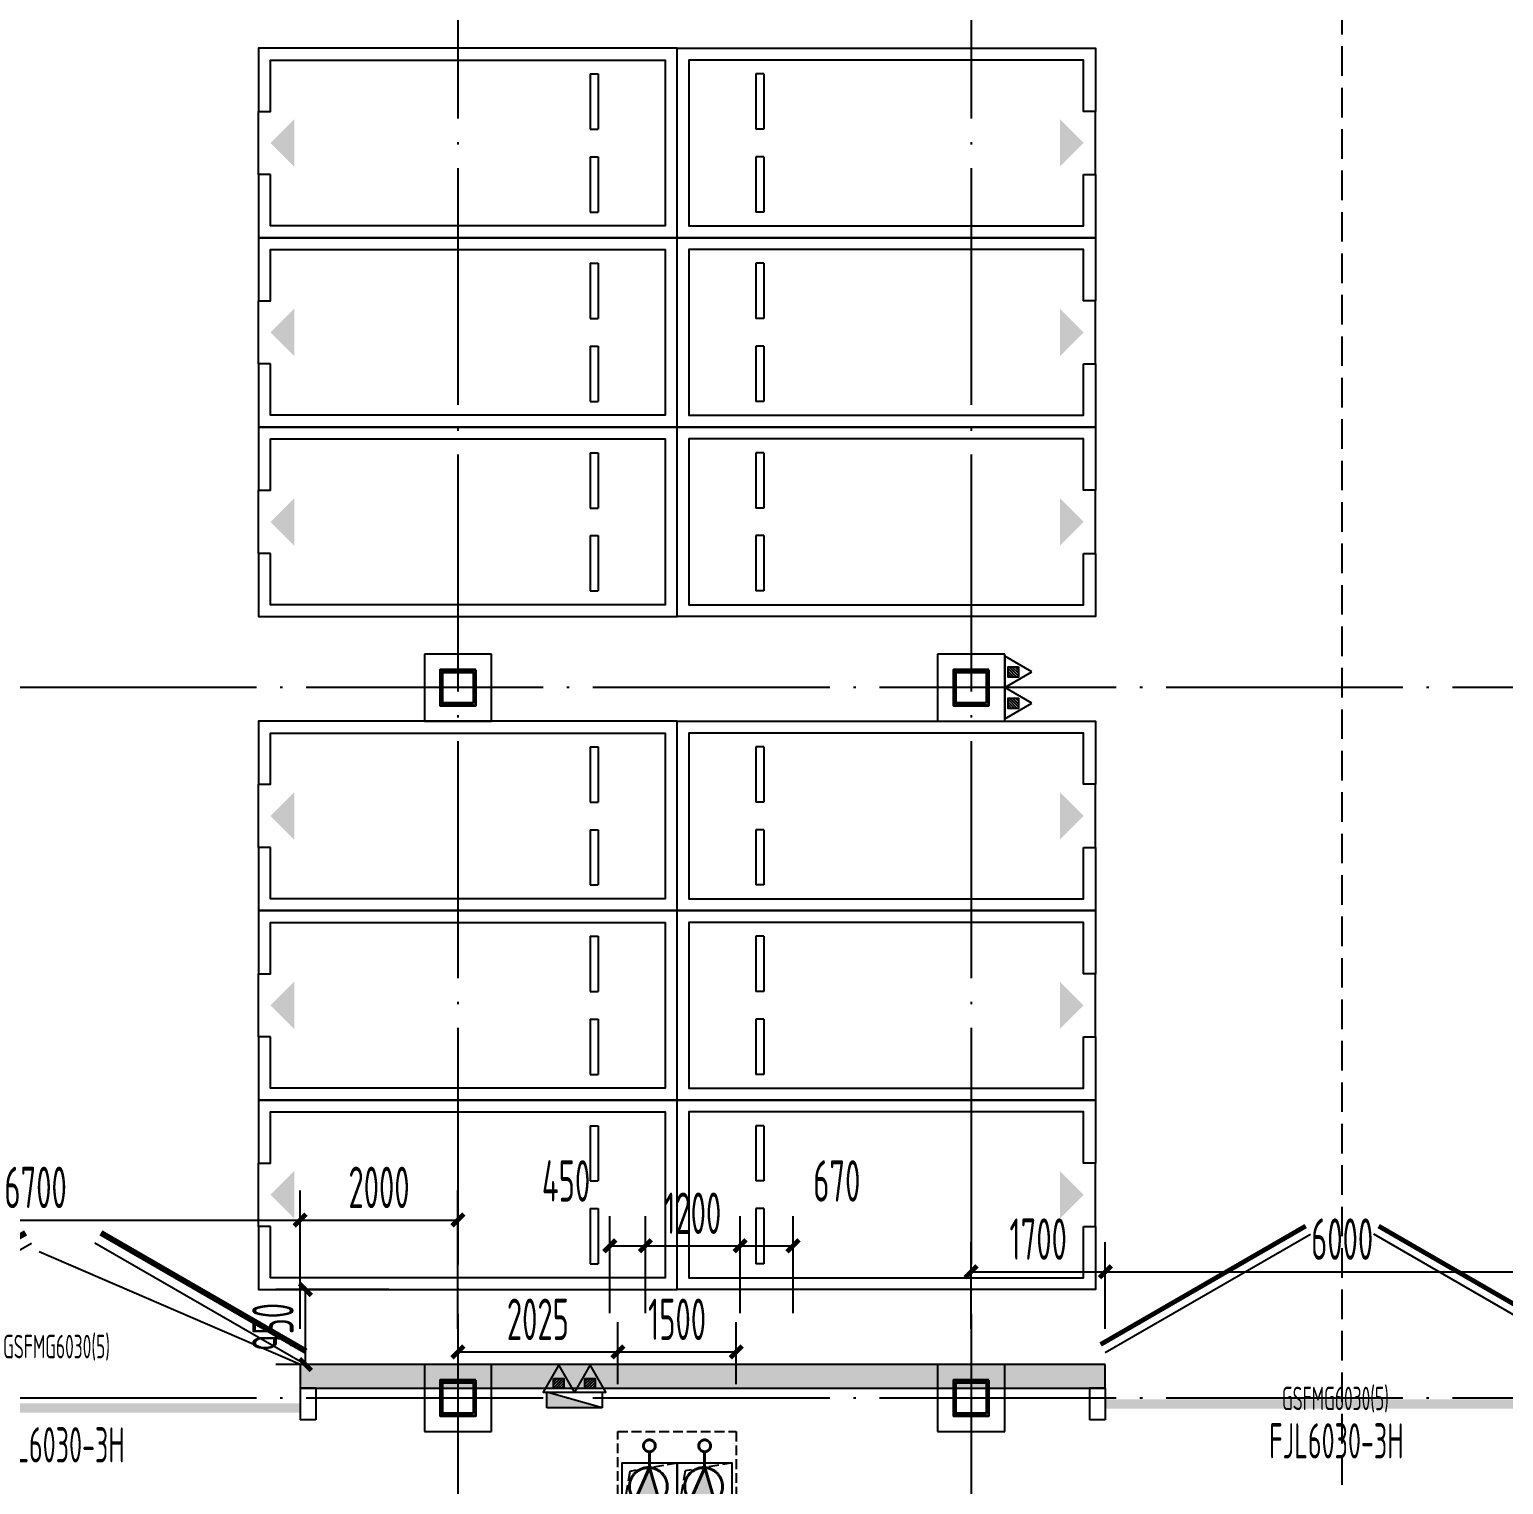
# Model space of a CAD drawing. Extents: x -473190 to 2138458, y -81875 to 2633646.
# Drawn here: x 65724 to 84396, y 121465 to 139898 of the extents above; entities that cross this region are included whole.
import ezdxf

# ---------------------------------------------------------------- set-up
doc = ezdxf.new("R2010")
doc.units = 0
doc.header["$LTSCALE"] = 1000
for name, pattern in [('__DASH', [0.35, 0.25, -0.1]), ('DASH', [0.35, 0.25, -0.1]), ('DOTE', [2.42, 2, -0.2, 0.02, -0.2]), ('排水', [1.1, 1, -0.1])]:
    doc.linetypes.add(name, pattern=pattern)
for name, color, linetype in [('00-停车位', 67, 'Continuous'), ('A-COLUMN', 2, 'Continuous'), ('A-PUB_HATCH', 8, 'Continuous'), ('A-WINDOW', 4, 'Continuous'), ('DOOR_FIRE_TEXT', 7, 'Continuous'), ('DOTE', 1, 'DOTE'), ('PUB_DIM', 3, 'Continuous'), ('RF-M', 4, 'Continuous'), ('RF-MBH', 11, 'Continuous'), ('RF-QT', 30, 'Continuous'), ('S-柱', 51, 'Continuous'), ('S-柱-填充', 8, 'Continuous'), ('W-EQUIP_消火栓', 7, 'Continuous'), ('W-EQUIP_灭火器', 7, 'Continuous'), ('WALL', 9, 'Continuous'), ('索引线', 252, 'Continuous'), ('车行线', 4, 'Continuous'), ('集水坑', 4, 'Continuous'), ('雨棚投影', 147, 'Continuous')]:
    doc.layers.add(name, color=color, linetype=linetype)
doc.layers.add('GPS-污水', color=2, linetype='排水', lineweight=40)
doc.styles.add('_TCH_DIM_T3', font='tssdeng.shx', dxfattribs={"width": 0.564706, "bigfont": '@@@tssdchn.shx'})
doc.styles.add('_TCH_WINDOW', font='tssdeng.shx', dxfattribs={"width": 0.8, "height": 3.5, "bigfont": 'tssdchn.shx'})
doc.styles.get("Standard").update_dxf_attribs({"font": 'gbenor.shx', "bigfont": 'gbcbig.shx'})
doc.dimstyles.new('_TCH_ARCH&&150', dxfattribs={"dimtxt": 525, "dimasz": 150, "dimexe": 375, "dimexo": 450, "dimgap": 150, "dimtad": 1, "dimdec": 0, "dimzin": 0, "dimdsep": 46, "dimtxsty": '_TCH_DIM_T3', "dimblk": 'ARCHTICK', "dimcen": 0.09, "dimclrt": 7, "dimazin": 2, "dimtfac": 1, "dimtdec": 0, "dimtix": 1, "dimtmove": 2, "dimatfit": 3, "dimfxl": 0, "dimtolj": 1, "dimtzin": 0, "dimarcsym": 0})

# ---------------------------------------------------------------- blocks, each defined once
blk = doc.blocks.new('车位2400x5300')
at = {"layer": '00-停车位', "color": 251}
for p, q in [((-875, -1000), (-175, -1000)), ((-875, -1100), (-875, -1000)), ((-875, -1100), (-175, -1100)), ((-175, -1100), (-175, -1000)), ((175, -1000), (875, -1000)), ((175, -1100), (175, -1000)), ((175, -1100), (875, -1100)), ((875, -1100), (875, -1000)), ((400, -5300), (-400, -5300))]:
    blk.add_line(p, q, dxfattribs=at)
blk.add_lwpolyline([(400, -5150), (400, -5300), (1200, -5300), (1200, 0), (-1200, 0), (-1200, -5300), (-400, -5300), (-400, -5150), (-1050, -5150), (-1050, -150), (1050, -150), (1050, -5150), (400, -5150)], dxfattribs=at)
blk.add_lwpolyline([(0, -5150, 0, 600, 0), (0, -4850, 600, 600, 0)], format="xyseb", dxfattribs=at)
blk = doc.blocks.new('A$C796A13F6')
at = {"layer": '车行线', "linetype": '__DASH', "ltscale": 1.5}
blk.add_lwpolyline([(0, -89488), (10750, -89488, 0.414214), (13750, -86488), (13750, -3000)], format="xyb", dxfattribs=at)
blk = doc.blocks.new('$SB01_1')
h = blk.add_hatch(color=256)
h.dxf.hatch_style = 1
h.paths.add_polyline_path([(-0.381, -0.323), (0.5, 0), (-0.381, 0.323)])
h.paths.add_polyline_path([(0, 0), (0.002, 0), (0.002, 0.001), (0, 0.001)], flags=24)
h.paths.add_polyline_path([(0, -0.002), (0.003, -0.002), (0.003, -0.001), (0, -0.001)], flags=24)
h.paths.add_polyline_path([(0, -0.003), (0.003, -0.003), (0.003, -0.002), (0, -0.002)], flags=24)
for p, q in [((0.5, 0), (-0.381, 0.323)), ((-0.381, 0.323), (-0.381, -0.323)), ((0.5, 0), (-0.381, -0.323))]:
    blk.add_line(p, q)
blk.add_circle((0, 0), 0.5)
at = {"flags": 1}
for tag, p in [('UNIT', (0, 0)), ('SPEC', (0, -0.002)), ('WHAT', (0, -0.003))]:
    blk.add_attdef(tag, p, '', height=0.001, dxfattribs=at)
blk = doc.blocks.new('人防集水坑')
at = {"layer": 'GPS-污水', "linetype": '排水'}
for p, q in [((307486, 701151), (307284, 701151)), ((307486, 700451), (307284, 700451))]:
    blk.add_line(p, q, dxfattribs=at)
for centre in [(307561, 701151), (307561, 700451)]:
    blk.add_circle(centre, 75, dxfattribs=at)
at = {"layer": '集水坑', "linetype": 'DASH', "ltscale": 0.5}
blk.add_lwpolyline([(306241, 700051), (306241, 701551), (307741, 701551), (307741, 700051)], close=True, dxfattribs=at)
at = {"layer": '集水坑', "linetype": 'Continuous', "ltscale": 0.5}
for points in [[(306641, 701501), (306641, 700801), (307341, 700801), (307341, 701501)], [(306641, 700801), (306641, 700101), (307341, 700101), (307341, 700801)]]:
    blk.add_lwpolyline(points, close=True, dxfattribs=at)
at = {"layer": '集水坑', "linetype": 'DASH', "ltscale": 0.5}
for points in [[(307341, 700801), (307237, 701397), (306641, 701501)], [(307347, 700101), (307243, 700697), (306647, 700801)]]:
    blk.add_lwpolyline(points, dxfattribs=at)
at = {"layer": 'GPS-污水', "linetype": '排水', "xscale": -480.0000000000002, "yscale": 480.0000000000002, "zscale": 480.0000000000002, "rotation": 176.2535374729293}
for p in [(307045, 701164, 0), (307045, 700464, 0)]:
    blk.add_blockref('$SB01_1', p, dxfattribs=at)
blk = doc.blocks.new('_ArchTick')
at = {"color": 0, "linetype": 'ByBlock', "const_width": 0.4}
blk.add_lwpolyline([(-0.5, -0.5), (0.5, 0.5)], dxfattribs=at)
blk = doc.blocks.new('*D5255')
at = {"layer": 'Defpoints', "color": 0, "transparency": 16777216}
for p in [(164159, -64083), (162659, -64944), (164159, -64944)]:
    blk.add_point(p, dxfattribs=at)
at = {"layer": 'PUB_DIM', "color": 0, "lineweight": -2, "transparency": 16777216}
for p, q in [((162659, -64494), (162659, -63708)), ((164159, -64494), (164159, -63708)), ((162659, -64083), (164159, -64083))]:
    blk.add_line(p, q, dxfattribs=at)
at = {"layer": 'PUB_DIM', "color": 0, "lineweight": -2, "transparency": 16777216, "xscale": 150, "yscale": 150, "zscale": 150, "rotation": 180}
blk.add_blockref('_ArchTick', (162659, -64083), dxfattribs=at)
at = {"layer": 'PUB_DIM', "color": 0, "lineweight": -2, "transparency": 16777216, "xscale": 150, "yscale": 150, "zscale": 150}
blk.add_blockref('_ArchTick', (164159, -64083), dxfattribs=at)
at = {"layer": 'PUB_DIM', "color": 7, "transparency": 16777216, "insert": (163409, -63671), "char_height": 525, "attachment_point": 5, "style": '_TCH_DIM_T3'}
blk.add_mtext('\\A1;1500', dxfattribs=at)
blk = doc.blocks.new('*D5256')
at = {"layer": 'Defpoints', "color": 0, "transparency": 16777216}
for p in [(162659, -64083), (160634, -64944), (162659, -64944)]:
    blk.add_point(p, dxfattribs=at)
at = {"layer": 'PUB_DIM', "color": 0, "lineweight": -2, "transparency": 16777216}
for p, q in [((160634, -64494), (160634, -63708)), ((162659, -64494), (162659, -63708)), ((160634, -64083), (162659, -64083))]:
    blk.add_line(p, q, dxfattribs=at)
at = {"layer": 'PUB_DIM', "color": 0, "lineweight": -2, "transparency": 16777216, "xscale": 150, "yscale": 150, "zscale": 150, "rotation": 180}
blk.add_blockref('_ArchTick', (160634, -64083), dxfattribs=at)
at = {"layer": 'PUB_DIM', "color": 0, "lineweight": -2, "transparency": 16777216, "xscale": 150, "yscale": 150, "zscale": 150}
blk.add_blockref('_ArchTick', (162659, -64083), dxfattribs=at)
at = {"layer": 'PUB_DIM', "color": 7, "transparency": 16777216, "insert": (161646, -63671), "char_height": 525, "attachment_point": 5, "style": '_TCH_DIM_T3'}
blk.add_mtext('\\A1;2025', dxfattribs=at)
blk = doc.blocks.new('A$C7EFF042E')
at = {"layer": 'A-COLUMN', "color": 6}
for p, q in [((36675, -17825), (35825, -17825)), ((35825, -17825), (35825, -18675)), ((36675, -18675), (36675, -17825)), ((43175, -17825), (42325, -17825)), ((42325, -17825), (42325, -18675)), ((43175, -18675), (43175, -17825)), ((35825, -18675), (36675, -18675)), ((42325, -18675), (43175, -18675)), ((36675, -26825), (35825, -26825)), ((35825, -26825), (35825, -27675)), ((36675, -27675), (36675, -26825)), ((43175, -26825), (42325, -26825)), ((42325, -26825), (42325, -27675)), ((43175, -27675), (43175, -26825)), ((35825, -27675), (36675, -27675)), ((42325, -27675), (43175, -27675))]:
    blk.add_line(p, q, dxfattribs=at)
at = {"layer": 'S-柱', "color": 6, "lineweight": 35}
for points in [[(36475, -18025), (36025, -18025), (36025, -18475), (36475, -18475)], [(36475, -18025), (36025, -18025), (36025, -18475), (36475, -18475)], [(42975, -18025), (42525, -18025), (42525, -18475), (42975, -18475)], [(42975, -18025), (42525, -18025), (42525, -18475), (42975, -18475)], [(36475, -27025), (36025, -27025), (36025, -27475), (36475, -27475)], [(36475, -27025), (36025, -27025), (36025, -27475), (36475, -27475)], [(42975, -27025), (42525, -27025), (42525, -27475), (42975, -27475)], [(42975, -27025), (42525, -27025), (42525, -27475), (42975, -27475)]]:
    blk.add_lwpolyline(points, close=True, dxfattribs=at)
at = {"layer": 'S-柱-填充', "color": 6, "lineweight": 35}
for points in [[(36445, -18445), (36055, -18445), (36055, -18055), (36445, -18055)], [(42945, -18445), (42555, -18445), (42555, -18055), (42945, -18055)], [(36445, -27445), (36055, -27445), (36055, -27055), (36445, -27055)], [(42945, -27445), (42555, -27445), (42555, -27055), (42945, -27055)]]:
    blk.add_lwpolyline(points, close=True, dxfattribs=at)
blk = doc.blocks.new('A$C4F5A101F')
at = {"layer": 'DOTE', "color": 16, "linetype": 'DOTE', "ltscale": 1.5}
for p, q in [((-131489.7, 16373.7), (-131489.7, -213765.2)), ((-124989.7, 16373.7), (-124989.7, -213765.2)), ((-39660.8, -26507.4), (-180399, -26507.4)), ((-39660.8, -35507.4), (-180399, -35507.4))]:
    blk.add_line(p, q, dxfattribs=at)
blk = doc.blocks.new('$TwtSys$00000434')
for p, q in [((-0.5, 0.5), (-0.5, -0.5)), ((-0.5, -0.5), (0.5, 0.5)), ((0.5, 0.5), (-0.5, 0.5)), ((0.5, -0.5), (0.5, 0.5)), ((-0.5, -0.5), (0.5, -0.5))]:
    blk.add_line(p, q)
blk.add_solid([(0.5, -0.5), (0.5, 0.5), (-0.5, -0.5)])
blk = doc.blocks.new('$TwtSys$00000546')
h = blk.add_hatch()
h.set_pattern_fill('ANSI31', color=256, scale=200, style=0)
h.set_pattern_definition([(45, (-38543.802, -6670.83), (-17.67767, 17.67767), [])])
h.paths.add_polyline_path([(-65, 174), (65, 174), (65, 44), (-65, 44)])
for points in [[(0, 344), (-198, 0), (198, 0)], [(-65, 174), (65, 174), (65, 44), (-65, 44)]]:
    blk.add_lwpolyline(points, close=True)
blk = doc.blocks.new('$DorLib2D$00000207')
at = {"color": 0}
for p, q in [((-0.5, 0.0313), (-0.067, 0.2813)), ((0.5, 0.0313), (0.067, 0.2813))]:
    blk.add_line(p, q, dxfattribs=at)
at = {"color": 0, "const_width": 0.0125}
for points in [[(-0.5125, 0.0529), (-0.0795, 0.3029)], [(0.5125, 0.0529), (0.0795, 0.3029)]]:
    blk.add_lwpolyline(points, dxfattribs=at)
blk = doc.blocks.new('$DorLib2D$00000211')
at = {"color": 0}
for p, q in [((-0.5, 0.05), (-0.067, 0.3)), ((0.5, 0.05), (0.067, 0.3))]:
    blk.add_line(p, q, dxfattribs=at)
at = {"color": 0, "const_width": 0.01}
for points in [[(-0.51, 0.0673), (-0.077, 0.3173)], [(0.51, 0.0673), (0.077, 0.3173)]]:
    blk.add_lwpolyline(points, dxfattribs=at)
blk = doc.blocks.new('rfk')
at = {"layer": 'A-PUB_HATCH'}
blk.add_hatch(color=256, dxfattribs=at).paths.add_polyline_path([(490948.2, -695335.2), (480748.2, -695335.2), (480748.2, -695635.2), (490948.2, -695635.2)])
at = {"layer": 'RF-QT'}
for p, q in [((490948.2, -695335.2), (480748.2, -695335.2)), ((480748.2, -695335.2), (480748.2, -695635.2)), ((490948.2, -695635.2), (490948.2, -695335.2)), ((480748.2, -695635.2), (490948.2, -695635.2))]:
    blk.add_line(p, q, dxfattribs=at)
at = {"layer": 'RF-M'}
ref = blk.add_blockref('$DorLib2D$00000207', (477748.2, -695485.2), dxfattribs=dict(at, xscale=6000, yscale=-6000, zscale=300, rotation=180))
ref.add_attrib('A', 'GSFMG6030(5)', (476985.7, -695256.6), dxfattribs={"layer": 'RF-MBH', "height": 297.5, "style": '_TCH_WINDOW', "width": 0.564706})
ref = blk.add_blockref('$DorLib2D$00000211', (493948.2, -695485.2), dxfattribs=dict(at, xscale=6000, yscale=-6000, zscale=300, rotation=180))
ref.add_attrib('A', 'GSFMG6030(5)', (493185.7, -695913.9), dxfattribs={"layer": 'RF-MBH', "height": 297.5, "style": '_TCH_WINDOW', "width": 0.564706})
blk = doc.blocks.new('*D3018')
at = {"layer": 'Defpoints', "color": 0, "transparency": 16777216}
for p in [(79352, 124161), (77652, 122986), (79352, 122986)]:
    blk.add_point(p, dxfattribs=at)
at = {"layer": 'PUB_DIM', "color": 0, "lineweight": -2, "transparency": 16777216}
for p, q in [((77652, 123436), (77652, 124536)), ((79352, 123436), (79352, 124536)), ((77652, 124161), (79352, 124161))]:
    blk.add_line(p, q, dxfattribs=at)
at = {"layer": 'PUB_DIM', "color": 0, "lineweight": -2, "transparency": 16777216, "xscale": 150, "yscale": 150, "zscale": 150, "rotation": 180}
blk.add_blockref('_ArchTick', (77652, 124161), dxfattribs=at)
at = {"layer": 'PUB_DIM', "color": 0, "lineweight": -2, "transparency": 16777216, "xscale": 150, "yscale": 150, "zscale": 150}
blk.add_blockref('_ArchTick', (79352, 124161), dxfattribs=at)
at = {"layer": 'PUB_DIM', "color": 7, "transparency": 16777216, "insert": (78502, 124574), "char_height": 525, "attachment_point": 5, "style": '_TCH_DIM_T3'}
blk.add_mtext('\\A1;1700', dxfattribs=at)
blk = doc.blocks.new('*D3019')
at = {"layer": 'Defpoints', "color": 0, "transparency": 16777216}
for p in [(85352, 124161), (79352, 122986), (85352, 122986)]:
    blk.add_point(p, dxfattribs=at)
at = {"layer": 'PUB_DIM', "color": 0, "lineweight": -2, "transparency": 16777216}
for p, q in [((79352, 123436), (79352, 124536)), ((85352, 123436), (85352, 124536)), ((79352, 124161), (85352, 124161))]:
    blk.add_line(p, q, dxfattribs=at)
at = {"layer": 'PUB_DIM', "color": 0, "lineweight": -2, "transparency": 16777216, "xscale": 150, "yscale": 150, "zscale": 150, "rotation": 180}
blk.add_blockref('_ArchTick', (79352, 124161), dxfattribs=at)
at = {"layer": 'PUB_DIM', "color": 0, "lineweight": -2, "transparency": 16777216, "xscale": 150, "yscale": 150, "zscale": 150}
blk.add_blockref('_ArchTick', (85352, 124161), dxfattribs=at)
at = {"layer": 'PUB_DIM', "color": 7, "transparency": 16777216, "insert": (82352, 124574), "char_height": 525, "attachment_point": 5, "style": '_TCH_DIM_T3'}
blk.add_mtext('\\A1;6000', dxfattribs=at)
blk = doc.blocks.new('*D3024')
at = {"layer": 'Defpoints', "color": 0, "transparency": 16777216}
for p in [(69152, 124816), (62452, 122986), (69152, 122986)]:
    blk.add_point(p, dxfattribs=at)
at = {"layer": 'PUB_DIM', "color": 0, "lineweight": -2, "transparency": 16777216}
for p, q in [((62452, 123436), (62452, 125191)), ((69152, 123436), (69152, 125191)), ((62452, 124816), (69152, 124816))]:
    blk.add_line(p, q, dxfattribs=at)
at = {"layer": 'PUB_DIM', "color": 0, "lineweight": -2, "transparency": 16777216, "xscale": 150, "yscale": 150, "zscale": 150, "rotation": 180}
blk.add_blockref('_ArchTick', (62452, 124816), dxfattribs=at)
at = {"layer": 'PUB_DIM', "color": 0, "lineweight": -2, "transparency": 16777216, "xscale": 150, "yscale": 150, "zscale": 150}
blk.add_blockref('_ArchTick', (69152, 124816), dxfattribs=at)
at = {"layer": 'PUB_DIM', "color": 7, "transparency": 16777216, "insert": (65802, 125229), "char_height": 525, "attachment_point": 5, "style": '_TCH_DIM_T3'}
blk.add_mtext('\\A1;6700', dxfattribs=at)
blk = doc.blocks.new('*D3025')
at = {"layer": 'Defpoints', "color": 0, "transparency": 16777216}
for p in [(71152, 124816), (69152, 122986), (71152, 122986)]:
    blk.add_point(p, dxfattribs=at)
at = {"layer": 'PUB_DIM', "color": 0, "lineweight": -2, "transparency": 16777216}
for p, q in [((69152, 123436), (69152, 125191)), ((71152, 123436), (71152, 125191)), ((69152, 124816), (71152, 124816))]:
    blk.add_line(p, q, dxfattribs=at)
at = {"layer": 'PUB_DIM', "color": 0, "lineweight": -2, "transparency": 16777216, "xscale": 150, "yscale": 150, "zscale": 150, "rotation": 180}
blk.add_blockref('_ArchTick', (69152, 124816), dxfattribs=at)
at = {"layer": 'PUB_DIM', "color": 0, "lineweight": -2, "transparency": 16777216, "xscale": 150, "yscale": 150, "zscale": 150}
blk.add_blockref('_ArchTick', (71152, 124816), dxfattribs=at)
at = {"layer": 'PUB_DIM', "color": 7, "transparency": 16777216, "insert": (70152, 125229), "char_height": 525, "attachment_point": 5, "style": '_TCH_DIM_T3'}
blk.add_mtext('\\A1;2000', dxfattribs=at)
blk = doc.blocks.new('*D3026')
at = {"layer": 'Defpoints', "color": 0, "transparency": 16777216}
for p in [(73526, 124489), (73076, 123186), (73526, 123186)]:
    blk.add_point(p, dxfattribs=at)
at = {"layer": 'PUB_DIM', "color": 0, "lineweight": -2, "transparency": 16777216}
for p, q in [((73076, 123636), (73076, 124864)), ((73526, 123636), (73526, 124864)), ((73076, 124489), (73526, 124489))]:
    blk.add_line(p, q, dxfattribs=at)
at = {"layer": 'PUB_DIM', "color": 0, "lineweight": -2, "transparency": 16777216, "xscale": 150, "yscale": 150, "zscale": 150, "rotation": 180}
blk.add_blockref('_ArchTick', (73076, 124489), dxfattribs=at)
at = {"layer": 'PUB_DIM', "color": 0, "lineweight": -2, "transparency": 16777216, "xscale": 150, "yscale": 150, "zscale": 150}
blk.add_blockref('_ArchTick', (73526, 124489), dxfattribs=at)
at = {"layer": 'PUB_DIM', "color": 7, "transparency": 16777216, "insert": (72521, 125311), "char_height": 525, "attachment_point": 5, "style": '_TCH_DIM_T3'}
blk.add_mtext('\\A1;450', dxfattribs=at)
blk = doc.blocks.new('*D3027')
at = {"layer": 'Defpoints', "color": 0, "transparency": 16777216}
for p in [(74726, 124489), (73526, 123186), (74726, 123186)]:
    blk.add_point(p, dxfattribs=at)
at = {"layer": 'PUB_DIM', "color": 0, "lineweight": -2, "transparency": 16777216}
for p, q in [((73526, 123636), (73526, 124864)), ((74726, 123636), (74726, 124864)), ((73526, 124489), (74726, 124489))]:
    blk.add_line(p, q, dxfattribs=at)
at = {"layer": 'PUB_DIM', "color": 0, "lineweight": -2, "transparency": 16777216, "xscale": 150, "yscale": 150, "zscale": 150, "rotation": 180}
blk.add_blockref('_ArchTick', (73526, 124489), dxfattribs=at)
at = {"layer": 'PUB_DIM', "color": 0, "lineweight": -2, "transparency": 16777216, "xscale": 150, "yscale": 150, "zscale": 150}
blk.add_blockref('_ArchTick', (74726, 124489), dxfattribs=at)
at = {"layer": 'PUB_DIM', "color": 7, "transparency": 16777216, "insert": (74126, 124902), "char_height": 525, "attachment_point": 5, "style": '_TCH_DIM_T3'}
blk.add_mtext('\\A1;1200', dxfattribs=at)
blk = doc.blocks.new('*D3028')
at = {"layer": 'Defpoints', "color": 0, "transparency": 16777216}
for p in [(75396, 124489), (74726, 123186), (75396, 123186)]:
    blk.add_point(p, dxfattribs=at)
at = {"layer": 'PUB_DIM', "color": 0, "lineweight": -2, "transparency": 16777216}
for p, q in [((74726, 123636), (74726, 124864)), ((75396, 123636), (75396, 124864)), ((74726, 124489), (75396, 124489))]:
    blk.add_line(p, q, dxfattribs=at)
at = {"layer": 'PUB_DIM', "color": 0, "lineweight": -2, "transparency": 16777216, "xscale": 150, "yscale": 150, "zscale": 150, "rotation": 180}
blk.add_blockref('_ArchTick', (74726, 124489), dxfattribs=at)
at = {"layer": 'PUB_DIM', "color": 0, "lineweight": -2, "transparency": 16777216, "xscale": 150, "yscale": 150, "zscale": 150}
blk.add_blockref('_ArchTick', (75396, 124489), dxfattribs=at)
at = {"layer": 'PUB_DIM', "color": 7, "transparency": 16777216, "insert": (75951, 125311), "char_height": 525, "attachment_point": 5, "style": '_TCH_DIM_T3'}
blk.add_mtext('\\A1;670', dxfattribs=at)
blk = doc.blocks.new('*D3397')
at = {"layer": 'Defpoints', "color": 0, "transparency": 16777216}
for p in [(69220, 123936), (70727, 123936), (70727, 122986)]:
    blk.add_point(p, dxfattribs=at)
at = {"layer": 'PUB_DIM', "color": 0, "lineweight": -2, "transparency": 16777216}
for p, q in [((70277, 123936), (68845, 123936)), ((69220, 122986), (69220, 123936)), ((70277, 122986), (68845, 122986))]:
    blk.add_line(p, q, dxfattribs=at)
at = {"layer": 'PUB_DIM', "color": 0, "lineweight": -2, "transparency": 16777216, "xscale": 150, "yscale": 150, "zscale": 150}
for p, rotation in [((69220, 123936), 90), ((69220, 122986), 270)]:
    blk.add_blockref('_ArchTick', p, dxfattribs=dict(at, rotation=rotation))
at = {"layer": 'PUB_DIM', "color": 7, "transparency": 16777216, "insert": (68808, 123461), "char_height": 525, "attachment_point": 5, "rotation": 90, "style": '_TCH_DIM_T3'}
blk.add_mtext('\\A1;950', dxfattribs=at)
blk = doc.blocks.new('$DorLib2D$00000213')
at = {"color": 0, "linetype": 'DASH', "const_width": 0.02}
blk.add_lwpolyline([(0.5, 0), (-0.5, 0)], dxfattribs=at)
blk = doc.blocks.new('A$C3672542B')
at = {"layer": '集水坑', "linetype": 'Continuous', "rotation": 90}
blk.add_blockref('人防集水坑', (864209.4, -372834.3), dxfattribs=at)
at = {"layer": 'PUB_DIM'}
for p1, p2, picture, middle in [((160633.7, -64944.3), (162658.7, -64944.3), '*D5256', (161646.2, -63670.6)), ((162658.7, -64944.3), (164158.7, -64944.3), '*D5255', (163408.7, -63670.6))]:
    dim = blk.add_aligned_dim(p1=p1, p2=p2, distance=861.2, dimstyle='_TCH_ARCH&&150', dxfattribs=at)
    dim.commit()
    dim.dimension.update_dxf_attribs({"geometry": picture, "text_midpoint": middle})

msp = doc.modelspace()

# ---------------------------------------------------------------- linework, layer by layer
at = {"layer": 'WALL'}
for p, q in [((69152.3, 122685.6), (69152.3, 122285.6)), ((69352.3, 122685.6), (69152.3, 122685.6)), ((69352.3, 122685.6), (69352.3, 122285.6)), ((79152.3, 122685.6), (79152.3, 122285.6)), ((79352.3, 122685.6), (79152.3, 122685.6)), ((79352.3, 122685.6), (79352.3, 122285.6)), ((69352.3, 122285.6), (69152.3, 122285.6)), ((79352.3, 122285.6), (79152.3, 122285.6))]:
    msp.add_line(p, q, dxfattribs=at)
at = {"layer": '索引线', "color": 0}
msp.add_line((69152.3, 122985.6), (65846.7, 124411.5), dxfattribs=at)

# ---------------------------------------------------------------- block references
for name, p in [('A$C3672542B', (-89481.4, 187228.8)), ('A$C796A13F6', (68602.3, 158598.1)), ('A$C7EFF042E', (34902.3, 149810.6))]:
    msp.add_blockref(name, p)
at = {"layer": '00-停车位', "rotation": 270}
for p in [(73927.3, 138460.6), (73927.3, 136060.6), (73927.3, 133660.6), (73927.3, 129935.6), (73927.3, 127535.6), (73927.3, 125135.6)]:
    msp.add_blockref('车位2400x5300', p, dxfattribs=at)
at = {"layer": '00-停车位', "xscale": -1}
for p, rotation in [((73927.3, 138460.6), 90), ((73927.3, 136060.6), 90), ((73927.3, 133660.6), 90), ((73927.3, 129935.6), 89.99999997188226), ((73927.3, 127535.6), 89.99999997188226), ((73927.3, 125135.6), 89.99999997188226)]:
    msp.add_blockref('车位2400x5300', p, dxfattribs=dict(at, rotation=rotation))
at = {"layer": 'A-WINDOW'}
ref = msp.add_blockref('$DorLib2D$00000213', (66152.3, 122435.6), dxfattribs=dict(at, xscale=-6000, yscale=6000, zscale=100, rotation=180))
ref.add_attrib('A', 'FJL6030-3H', (65226.6, 121744.9), dxfattribs={"layer": 'DOOR_FIRE_TEXT', "height": 446.25, "style": '_TCH_WINDOW', "width": 0.564706})
ref = msp.add_blockref('$DorLib2D$00000213', (82352.3, 122485.6), dxfattribs=dict(at, xscale=-6000, yscale=6000, zscale=100, rotation=180))
ref.add_attrib('A', 'FJL6030-3H', (81426.6, 121794.9), dxfattribs={"layer": 'DOOR_FIRE_TEXT', "height": 446.25, "style": '_TCH_WINDOW', "width": 0.564706})
at = {"layer": 'W-EQUIP_消火栓', "xscale": -700, "yscale": 200, "zscale": 700}
msp.add_blockref('$TwtSys$00000434', (72626.8, 122535.6), dxfattribs=at)
at = {"layer": 'W-EQUIP_灭火器', "rotation": 270}
for p in [(78077.3, 131759), (78077.3, 131362.2)]:
    msp.add_blockref('$TwtSys$00000546', p, dxfattribs=at)
at = {"layer": 'W-EQUIP_灭火器'}
for p in [(72428.4, 122635.6), (72825.2, 122635.6)]:
    msp.add_blockref('$TwtSys$00000546', p, dxfattribs=at)
at = {"layer": '索引线'}
msp.add_blockref('rfk', (-411595.9, 818320.8), dxfattribs=at)
at = {"layer": '雨棚投影', "linetype": 'DASH', "lineweight": -3, "ltscale": 2}
msp.add_blockref('A$C4F5A101F', (202642, 158068), dxfattribs=at)

# ---------------------------------------------------------------- dimensions: what is measured, and where the dimension line sits
at = {"layer": 'PUB_DIM'}
for p1, p2, distance, picture, middle in [((62452.3, 122985.6), (69152.3, 122985.6), 1830.9, '*D3024', (65802.3, 125229)), ((69152.3, 122985.6), (71152.3, 122985.6), 1830.9, '*D3025', (70152.3, 125229)), ((73526, 123185.6), (74726, 123185.6), 1303.7, '*D3027', (74126, 124901.8)), ((77652.3, 122985.6), (79352.3, 122985.6), 1175.8, '*D3018', (78502.3, 124573.8)), ((79352.3, 122985.6), (85352.3, 122985.6), 1175.8, '*D3019', (82352.3, 124573.8)), ((70727.3, 122985.6), (70727.3, 123935.6), 1507.1, '*D3397', (68807.6, 123460.6))]:
    dim = msp.add_aligned_dim(p1=p1, p2=p2, distance=distance, dimstyle='_TCH_ARCH&&150', dxfattribs=at)
    dim.commit()
    dim.dimension.update_dxf_attribs({"geometry": picture, "text_midpoint": middle})
for base, p1, p2, picture, middle in [((73526, 124489.3), (73076, 123185.6), (73526, 123185.6), '*D3026', (72521, 125310.7)), ((75396, 124489.3), (74726, 123185.6), (75396, 123185.6), '*D3028', (75951, 125310.7))]:
    dim = msp.add_linear_dim(base=base, p1=p1, p2=p2, angle=0, dimstyle='_TCH_ARCH&&150', dxfattribs=at)
    dim.commit()
    dim.dimension.update_dxf_attribs({"geometry": picture, "text_midpoint": middle, "dimtype": 129})

doc.saveas('drawing.dxf')
